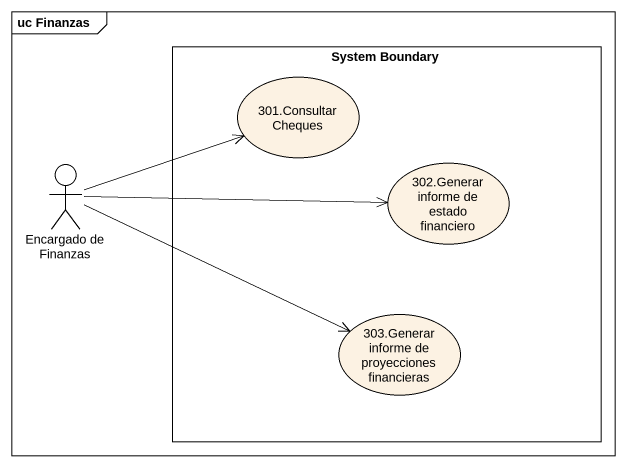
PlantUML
@startuml
mainframe uc Finanzas
rectangle "System Boundary" as System_Boundary {
  usecase "301.Consultar Cheques" as u301_Consultar_Cheques
  usecase "302.Generar informe de estado financiero" as u302_Generar_informe_de
  usecase "303.Generar informe de proyecciones financieras" as u303_Generar_informe_de
}
actor "Encargado de Finanzas" as Encargado_de_Finanzas
Encargado_de_Finanzas -right-> u301_Consultar_Cheques
Encargado_de_Finanzas -right-> u302_Generar_informe_de
Encargado_de_Finanzas -right-> u303_Generar_informe_de
@enduml
